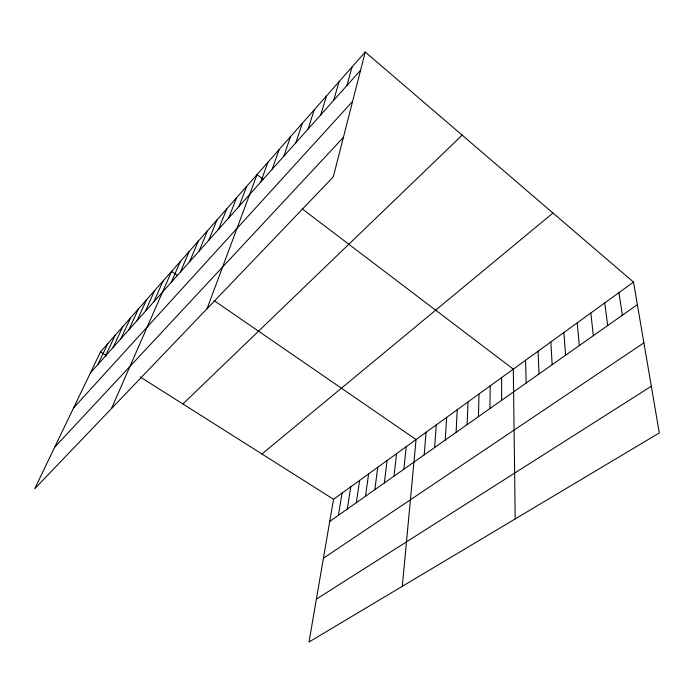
<?xml version="1.0" encoding="UTF-8"?>
<svg xmlns="http://www.w3.org/2000/svg" width="694" height="694" viewBox="0 0 694 694"><rect width="100%" height="100%" fill="white"/><g stroke="black" fill="none" stroke-linecap="round" stroke-linejoin="round"><path stroke-width="1.04" d="M501.632 400.317L501.649 377.571M489.903 408.575L490.224 385.847M478.409 416.678L479.016 393.958M467.14 424.615L468.025 401.921M456.088 432.405L457.233 409.729M445.244 440.039L446.65 417.389M434.618 447.535L436.266 424.91M424.181 454.891L426.064 432.293M402.312 586.309L416.053 439.545L214.125 300.623M403.891 469.187L406.224 446.658M394.027 476.136L396.569 453.65M384.346 482.963L387.087 460.521M374.829 489.66L377.77 467.262M365.486 496.245L368.618 473.889M356.317 502.716L359.622 480.404M347.295 509.066L350.774 486.806M338.438 515.312L342.081 493.096M633.518 282.102L333.536 499.29L309.021 641.985L659.3 432.943L633.518 282.102L365.252 52.015L100.535 351.858L34.7 488.767L333.293 176.857L365.252 52.015M346.957 85.492L352.005 67.023M333.684 100.361L339.088 81.649M320.741 114.857L326.492 95.919M308.136 128.98L314.2 109.834M295.844 142.756L302.22 123.419M283.855 156.185L290.517 136.666M272.152 169.284L279.092 149.609M260.744 182.071L267.936 162.24M207.046 308.726L257.04 174.584L262.991 179.104M239.04 206.378L246.7 186.296M228.716 217.942L236.593 197.747M218.619 229.254L226.704 208.946M208.755 240.306L217.022 219.911M199.1 251.115L207.549 230.642M189.653 261.699L198.276 241.139M180.414 272.048L189.202 251.428M171.366 282.18L180.31 261.499M111.517 408.514L171.6 271.363L177.586 275.483M153.842 301.812L163.064 281.027M145.35 311.328L154.701 290.5M137.022 320.654L146.503 299.791M128.876 329.78L138.462 308.891M120.877 338.733L130.585 317.817M113.044 347.512L122.855 326.57M105.367 356.117L115.273 335.159M97.837 364.55L107.83 343.591M90.446 372.825L360.594 70.215M73.581 407.907L352.613 101.393M54.696 447.188L343.391 137.403M182.912 403.986L462.169 135.13M261.942 453.989L552.988 213.032M329.728 521.446L637.37 304.657M323.404 558.262L643.893 342.836M316.377 599.139L651.319 386.237M100.535 351.858L106.598 355.692M140.179 376.946L333.536 499.29M302.254 208.911L513.308 369.13L515.2 518.939M618.97 292.634L622.353 315.241M604.743 302.931L607.684 325.581M590.828 313.003L593.335 335.688M577.208 322.866L579.317 345.569M563.884 332.513L565.593 355.241M550.845 341.96L552.172 364.697M538.067 351.207L539.038 373.953M525.558 360.264L526.182 383.01"/></g></svg>
